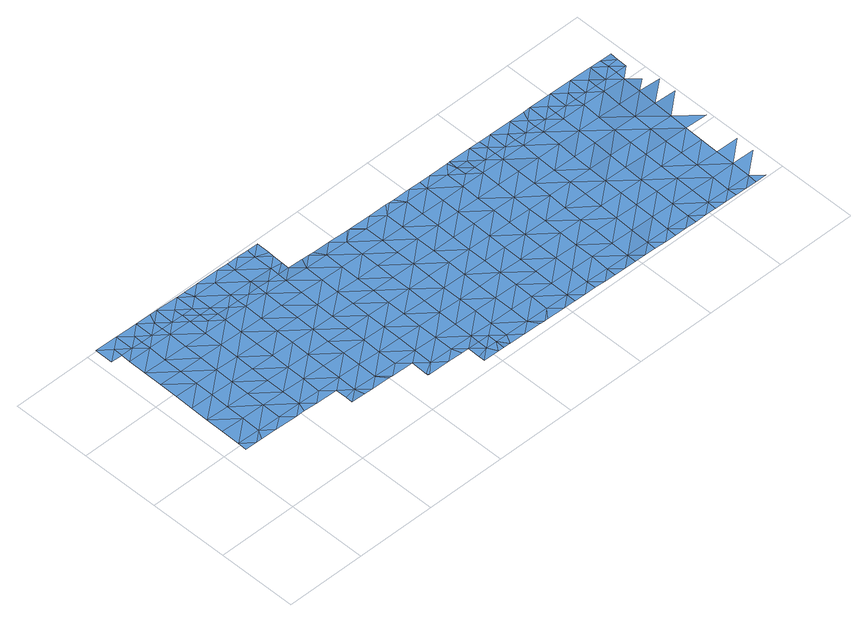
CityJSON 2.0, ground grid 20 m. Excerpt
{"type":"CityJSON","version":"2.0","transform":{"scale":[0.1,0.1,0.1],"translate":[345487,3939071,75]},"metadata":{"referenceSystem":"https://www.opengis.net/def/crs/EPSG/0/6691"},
"CityObjects":{
"waterbody1":{"type":"WaterBody","attributes":{"name":"5","class":"1140","function":"1","WaterBodyRiverFloodingRiskAttribute.description":"3","WaterBodyRiverFloodingRiskAttribute.rankOrg":"2","WaterBodyRiverFloodingRiskAttribute.adminType":"2","WaterBodyRiverFloodingRiskAttribute.scale":"L2"},"geometry":[{"type":"MultiSurface","lod":"1","boundaries":[[[0,1,2]],[[3,4,2]],[[5,2,1]],[[6,5,1]],[[4,3,7]],[[3,2,5]],[[8,9,7]],[[5,6,10]],[[11,12,9]],[[7,3,13]],[[8,7,13]],[[11,14,12]],[[15,3,5]],[[16,15,5]],[[5,10,16]],[[11,9,8]],[[14,17,18]],[[11,17,14]],[[13,3,15]],[[16,10,19]],[[20,21,22]],[[23,24,18]],[[25,11,8]],[[13,15,26]],[[8,13,27]],[[24,21,20]],[[18,17,23]],[[20,18,24]],[[28,15,16]],[[27,13,26]],[[25,17,11]],[[28,16,19]],[[25,8,27]],[[17,29,23]],[[28,19,30]],[[31,21,24]],[[26,15,32]],[[32,15,28]],[[17,25,29]],[[23,33,24]],[[34,31,24]],[[30,35,28]],[[27,26,36]],[[37,25,27]],[[38,23,29]],[[26,32,36]],[[36,39,27]],[[24,33,34]],[[23,38,33]],[[28,40,32]],[[25,41,29]],[[42,40,28]],[[28,35,42]],[[37,41,25]],[[27,39,37]],[[43,34,33]],[[44,42,35]],[[38,29,41]],[[45,33,38]],[[36,32,46]],[[47,43,33]],[[39,36,46]],[[48,37,39]],[[32,40,46]],[[38,41,45]],[[45,49,33]],[[50,51,52]],[[53,40,42]],[[44,53,42]],[[50,44,51]],[[33,49,47]],[[54,50,52]],[[55,41,37]],[[39,46,48]],[[50,53,44]],[[56,37,48]],[[57,45,41]],[[58,47,49]],[[59,50,54]],[[45,60,49]],[[55,37,56]],[[55,57,41]],[[61,40,53]],[[46,40,62]],[[46,63,48]],[[58,49,64]],[[65,53,50]],[[45,57,60]],[[40,61,62]],[[66,56,48]],[[49,60,64]],[[67,50,59]],[[68,58,64]],[[67,65,50]],[[46,62,63]],[[53,69,61]],[[70,67,59]],[[71,60,57]],[[66,48,63]],[[55,56,66]],[[61,69,62]],[[57,72,71]],[[53,65,69]],[[73,55,66]],[[74,67,70]],[[69,75,62]],[[62,76,63]],[[57,55,77]],[[75,76,62]],[[57,77,72]],[[78,67,74]],[[55,73,77]],[[66,63,76]],[[65,67,79]],[[80,72,77]],[[73,66,81]],[[67,78,79]],[[69,82,75]],[[81,66,76]],[[83,77,73]],[[69,65,82]],[[81,84,73]],[[78,74,85]],[[86,76,75]],[[87,88,89]],[[65,79,82]],[[80,77,90]],[[87,91,88]],[[83,73,84]],[[77,83,90]],[[88,91,85]],[[75,82,86]],[[76,92,81]],[[93,91,87]],[[79,78,94]],[[78,85,94]],[[81,92,84]],[[76,86,95]],[[96,90,83]],[[85,91,94]],[[92,76,95]],[[84,97,83]],[[79,94,98]],[[82,79,99]],[[82,100,86]],[[92,97,84]],[[99,79,98]],[[86,100,95]],[[96,83,101]],[[91,102,94]],[[103,102,91]],[[91,93,103]],[[100,82,99]],[[104,98,94]],[[83,105,101]],[[106,92,95]],[[105,83,97]],[[100,107,95]],[[93,108,103]],[[107,106,95]],[[109,97,92]],[[110,101,105]],[[104,94,102]],[[99,98,104]],[[103,108,111]],[[99,112,100]],[[105,113,110]],[[114,102,103]],[[111,114,103]],[[105,97,109]],[[100,112,107]],[[92,106,109]],[[99,104,115]],[[116,106,107]],[[105,117,113]],[[118,114,111]],[[99,115,112]],[[112,116,107]],[[105,109,117]],[[119,115,104]],[[102,114,120]],[[104,102,119]],[[117,121,113]],[[116,122,106]],[[118,123,114]],[[119,102,120]],[[124,117,109]],[[125,126,127]],[[115,128,112]],[[109,106,124]],[[129,123,126]],[[112,128,116]],[[130,114,123]],[[106,122,124]],[[114,131,120]],[[115,119,132]],[[121,117,133]],[[126,125,129]],[[128,115,132]],[[134,119,120]],[[117,135,133]],[[136,129,125]],[[116,137,122]],[[130,123,129]],[[117,124,135]],[[131,134,120]],[[135,138,133]],[[114,130,131]],[[139,132,119]],[[137,116,128]],[[122,140,124]],[[136,141,129]],[[129,141,130]],[[132,139,128]],[[142,122,137]],[[124,140,135]],[[139,119,134]],[[138,135,143]],[[122,142,140]],[[130,144,131]],[[145,141,136]],[[128,146,137]],[[140,147,135]],[[144,134,131]],[[148,146,128]],[[149,130,141]],[[128,139,148]],[[143,135,147]],[[144,130,149]],[[142,137,146]],[[150,139,134]],[[144,151,134]],[[141,145,152]],[[151,150,134]],[[153,143,147]],[[140,142,154]],[[155,147,140]],[[156,141,152]],[[154,142,146]],[[139,157,148]],[[154,155,140]],[[158,156,152]],[[159,144,149]],[[149,141,160]],[[153,147,161]],[[160,159,149]],[[146,148,157]],[[141,156,160]],[[162,151,144]],[[139,150,157]],[[163,154,146]],[[164,147,155]],[[158,165,156]],[[161,147,164]],[[159,162,144]],[[163,155,154]],[[151,162,150]],[[166,161,164]],[[146,157,167]],[[146,167,163]],[[168,164,155]],[[162,169,150]],[[150,170,157]],[[160,156,171]],[[172,159,160]],[[166,164,173]],[[156,165,171]],[[169,170,150]],[[174,168,155]],[[155,163,174]],[[165,175,171]],[[176,162,159]],[[167,157,170]],[[172,160,171]],[[172,176,159]],[[173,164,168]],[[175,177,171]],[[178,169,162]],[[167,170,179]],[[163,167,180]],[[181,178,162]],[[182,173,168]],[[174,163,180]],[[181,162,176]],[[183,171,177]],[[167,179,180]],[[184,168,174]],[[169,185,170]],[[178,185,169]],[[186,176,172]],[[172,171,187]],[[188,174,180]],[[170,189,179]],[[182,168,190]],[[183,177,191]],[[187,171,183]],[[187,186,172]],[[186,181,176]],[[184,174,188]],[[190,168,184]],[[191,192,183]],[[193,178,181]],[[170,185,189]],[[194,190,184]],[[186,195,181]],[[180,179,196]],[[192,197,183]],[[195,193,181]],[[198,187,183]],[[178,193,185]],[[179,189,196]],[[199,184,188]],[[188,180,200]],[[194,184,201]],[[200,180,196]],[[202,186,187]],[[200,199,188]],[[203,197,192]],[[185,204,189]],[[198,202,187]],[[205,204,185]],[[183,197,198]],[[186,206,195]],[[185,193,205]],[[201,184,199]],[[203,207,197]],[[202,206,186]],[[206,193,195]],[[196,189,204]],[[204,208,196]],[[209,201,199]],[[210,198,197]],[[211,199,200]],[[206,212,193]],[[193,213,205]],[[200,196,211]],[[197,207,210]],[[209,199,214]],[[196,208,211]],[[205,215,204]],[[211,216,199]],[[207,217,210]],[[202,198,218]],[[213,193,212]],[[218,198,210]],[[218,219,202]],[[202,220,206]],[[214,199,216]],[[217,221,210]],[[219,220,202]],[[208,204,215]],[[206,220,212]],[[205,213,215]],[[208,222,211]],[[221,223,210]],[[211,224,216]],[[225,208,215]],[[210,226,218]],[[220,227,212]],[[214,216,228]],[[229,228,216]],[[230,215,213]],[[231,219,218]],[[211,222,224]],[[229,216,224]],[[208,225,222]],[[213,212,230]],[[221,232,223]],[[226,210,223]],[[226,231,218]],[[231,220,219]],[[233,228,229]],[[212,227,230]],[[234,225,215]],[[230,235,215]],[[236,224,222]],[[232,237,223]],[[238,227,220]],[[239,222,225]],[[231,238,220]],[[222,240,236]],[[234,215,235]],[[234,239,225]],[[238,241,227]],[[227,242,230]],[[239,240,222]],[[223,237,243]],[[244,231,226]],[[245,243,237]],[[230,242,235]],[[226,223,246]],[[223,243,246]],[[227,241,242]],[[231,247,238]],[[235,248,234]],[[249,240,239]],[[245,250,243]],[[244,226,246]],[[244,247,231]],[[248,239,234]],[[238,251,241]],[[235,242,252]],[[239,253,249]],[[250,254,243]],[[247,251,238]],[[248,235,252]],[[255,246,243]],[[248,256,239]],[[254,255,243]],[[242,241,251]],[[239,256,253]],[[257,254,250]],[[252,242,258]],[[259,247,244]],[[244,246,260]],[[242,251,258]],[[258,261,252]],[[262,253,256]],[[257,263,254]],[[260,246,255]],[[248,264,256]],[[248,252,264]],[[256,265,262]],[[263,266,254]],[[251,247,259]],[[254,266,255]],[[244,260,259]],[[252,261,264]],[[259,267,251]],[[251,268,258]],[[269,260,255]],[[256,270,265]],[[271,266,263]],[[270,256,264]],[[268,272,258]],[[260,269,259]],[[251,267,268]],[[273,264,261]],[[255,266,274]],[[261,258,272]],[[275,265,270]],[[271,276,266]],[[269,255,274]],[[272,273,261]],[[269,277,259]],[[259,278,267]],[[277,278,259]],[[270,264,273]],[[275,270,279]],[[280,266,276]],[[266,281,274]],[[282,279,270]],[[273,282,270]],[[268,267,283]],[[268,284,272]],[[280,276,285]],[[281,266,280]],[[269,274,281]],[[283,284,268]],[[267,278,283]],[[272,284,273]],[[281,286,269]],[[287,279,282]],[[285,288,280]],[[277,269,286]],[[289,278,277]],[[286,290,277]],[[273,291,282]],[[292,287,282]],[[288,293,280]],[[273,284,294]],[[295,286,281]],[[289,277,290]],[[296,284,283]],[[291,273,294]],[[282,291,292]],[[297,293,288]],[[281,280,295]],[[283,278,296]],[[296,278,289]],[[280,293,295]],[[298,290,286]],[[284,299,294]],[[296,299,284]],[[300,292,291]],[[297,301,293]],[[302,298,286]],[[302,286,295]],[[290,303,289]],[[299,304,294]],[[291,305,300]],[[303,296,289]],[[306,295,293]],[[304,307,294]],[[291,294,307]],[[308,302,295]],[[291,307,305]],[[290,298,303]],[[296,309,299]],[[296,303,309]],[[310,305,307]],[[311,299,309]],[[312,307,304]],[[304,299,313]],[[314,310,307]],[[315,309,303]],[[313,299,311]],[[307,312,314]],[[316,311,309]],[[304,313,312]],[[317,313,311]],[[318,314,312]],[[319,312,313]],[[318,312,320]]]}]},
"waterbody2":{"type":"WaterBody","attributes":{"name":"5","class":"1140","function":"1","WaterBodyRiverFloodingRiskAttribute.description":"3","WaterBodyRiverFloodingRiskAttribute.rankOrg":"3","WaterBodyRiverFloodingRiskAttribute.adminType":"2","WaterBodyRiverFloodingRiskAttribute.scale":"L2"},"geometry":[{"type":"MultiSurface","lod":"1","boundaries":[[[21,321,322]],[[31,321,21]],[[31,34,321]],[[323,324,325]],[[322,324,323]],[[326,327,328]],[[328,327,47]],[[43,47,327]],[[72,80,329]],[[72,329,330]],[[330,329,331]],[[331,329,332]],[[329,333,332]],[[329,90,333]],[[90,96,333]],[[96,101,333]],[[101,110,334]],[[335,333,334]],[[334,336,337]],[[338,336,334]],[[338,110,113]],[[339,340,337]],[[340,341,337]],[[110,338,334]],[[21,322,323]],[[339,337,336]],[[337,341,342]],[[333,101,334]],[[332,333,335]],[[343,331,332]],[[331,68,330]],[[71,72,330]],[[80,90,329]],[[34,43,327]],[[344,34,327]],[[47,345,328]],[[326,344,327]],[[325,22,323]],[[22,21,323]],[[34,344,321]],[[322,321,344]],[[346,331,343]],[[346,347,331]],[[328,345,347]],[[347,345,68]],[[58,68,345]],[[64,330,68]],[[64,71,330]],[[60,71,64]],[[47,58,345]],[[68,331,347]],[[343,332,348]],[[348,332,335]],[[349,348,335]],[[349,335,342]],[[342,335,337]],[[335,334,337]]]}]},
"waterbody3":{"type":"WaterBody","attributes":{"name":"5","class":"1140","function":"1","WaterBodyRiverFloodingRiskAttribute.description":"3","WaterBodyRiverFloodingRiskAttribute.rankOrg":"1","WaterBodyRiverFloodingRiskAttribute.adminType":"2","WaterBodyRiverFloodingRiskAttribute.scale":"L2"},"geometry":[{"type":"MultiSurface","lod":"1","boundaries":[[[118,111,350]],[[111,351,350]],[[350,352,353]],[[350,351,352]],[[123,118,350]],[[127,126,353]],[[123,350,126]],[[126,350,353]]]}]},
"waterbody4":{"type":"WaterBody","attributes":{"name":"5","class":"1140","function":"1","WaterBodyRiverFloodingRiskAttribute.description":"3","WaterBodyRiverFloodingRiskAttribute.rankOrg":"3","WaterBodyRiverFloodingRiskAttribute.adminType":"2","WaterBodyRiverFloodingRiskAttribute.scale":"L2"},"geometry":[{"type":"MultiSurface","lod":"1","boundaries":[[[249,253,354]],[[236,240,355]],[[229,236,355]],[[356,355,240]],[[357,356,354]],[[240,354,356]],[[358,359,360]],[[265,361,362]],[[362,361,363]],[[233,229,355]],[[224,236,229]],[[287,292,364]],[[365,364,292]],[[366,364,365]],[[366,279,364]],[[361,279,366]],[[361,366,363]],[[305,359,358]],[[305,310,359]],[[314,318,367]],[[367,318,320]],[[320,368,367]],[[368,369,370]],[[367,370,360]],[[367,368,370]],[[360,314,367]],[[300,305,371]],[[292,300,371]],[[310,314,359]],[[249,354,240]],[[305,358,371]],[[360,359,314]],[[358,365,371]],[[371,365,292]],[[287,364,279]],[[275,279,361]],[[265,275,361]],[[233,355,356]],[[262,265,372]],[[253,262,372]],[[357,354,373]],[[253,373,354]],[[373,372,362]],[[265,362,372]],[[253,372,373]]]}]}
},
"vertices":[
[30,167,30],[59,167,30],[31,190,30],[88,236,29],[31,237,30],[87,189,29],[74,167,29],[32,283,30],[90,328,30],[33,329,30],[115,166,28],[90,374,30],[34,375,31],[89,282,29],[35,422,31],[145,235,28],[144,188,28],[91,421,30],[35,468,31],[172,165,27],[36,514,31],[65,537,31],[37,537,31],[92,467,30],[93,513,30],[147,373,29],[146,281,28],[146,327,28],[201,188,27],[148,420,29],[194,165,27],[93,536,30],[201,234,27],[150,512,30],[122,536,30],[228,164,26],[202,280,27],[204,372,28],[149,466,29],[203,326,27],[258,233,26],[205,419,28],[257,187,25],[150,535,30],[285,163,24],[205,465,28],[259,279,26],[178,535,29],[260,325,26],[206,511,29],[313,139,24],[285,134,24],[284,117,24],[314,186,24],[319,116,23],[261,418,27],[260,371,26],[262,464,27],[207,534,29],[341,116,23],[234,487,28],[315,232,24],[315,278,24],[316,324,25],[234,511,28],[370,185,23],[317,370,25],[370,138,22],[235,534,28],[371,231,23],[388,115,22],[262,487,28],[291,486,27],[318,417,26],[398,115,21],[372,277,23],[373,323,23],[319,463,27],[426,137,21],[427,184,21],[319,486,27],[374,369,24],[428,230,21],[375,462,26],[374,416,25],[454,114,20],[429,276,21],[456,67,19],[453,72,19],[453,68,19],[347,485,27],[482,90,19],[430,368,22],[510,67,18],[483,136,20],[429,322,22],[376,485,26],[431,415,23],[484,183,20],[485,229,20],[485,275,20],[404,484,25],[540,135,18],[539,89,18],[540,182,18],[432,461,24],[487,367,20],[486,321,20],[549,66,17],[488,414,21],[432,484,25],[567,66,17],[542,274,18],[461,484,24],[595,88,17],[541,228,18],[543,320,19],[489,460,22],[595,65,16],[597,181,17],[596,134,17],[499,483,22],[544,366,19],[623,65,16],[544,413,19],[639,18,15],[623,41,16],[622,18,16],[599,273,17],[651,41,15],[652,87,15],[653,133,16],[598,227,17],[517,483,21],[654,180,16],[545,459,20],[679,17,15],[599,319,18],[530,482,21],[654,226,16],[601,412,18],[708,40,15],[600,366,18],[574,482,19],[709,132,15],[725,17,14],[656,318,17],[602,458,19],[655,272,17],[709,86,15],[711,225,16],[710,179,15],[736,16,14],[625,481,18],[657,365,17],[658,411,17],[764,39,14],[712,271,16],[744,16,14],[766,131,15],[765,85,14],[631,481,18],[767,178,15],[713,364,17],[658,457,18],[792,15,13],[635,480,18],[713,317,16],[715,456,17],[768,224,15],[768,270,15],[821,38,13],[822,84,13],[687,480,17],[714,410,17],[821,15,12],[823,130,14],[849,14,12],[824,223,15],[769,316,16],[770,363,16],[824,177,14],[734,479,17],[878,37,12],[772,455,17],[825,269,15],[879,130,13],[879,83,12],[771,409,16],[826,315,16],[744,479,17],[877,14,12],[906,13,11],[881,222,14],[757,478,17],[880,176,13],[827,362,16],[934,36,11],[935,82,12],[828,454,17],[828,408,16],[800,478,17],[936,129,12],[934,13,10],[883,314,15],[882,268,15],[937,175,13],[962,12,10],[883,361,16],[830,477,17],[991,35,10],[884,407,17],[938,221,14],[938,267,14],[857,477,17],[939,313,15],[885,453,17],[991,12,9],[992,81,11],[993,128,12],[993,174,12],[1019,12,8],[941,406,17],[1048,34,8],[913,429,17],[940,360,16],[1048,80,10],[994,220,13],[906,476,17],[913,453,17],[995,266,14],[1049,127,11],[1047,11,8],[914,476,17],[997,359,16],[996,312,15],[941,429,17],[1076,11,7],[1050,173,12],[997,405,18],[970,428,18],[1051,219,13],[1052,265,14],[1104,33,8],[1106,126,10],[1104,10,7],[1105,79,9],[1107,172,11],[1053,358,17],[998,428,18],[1132,10,7],[1107,218,12],[1052,311,15],[1026,427,18],[1161,32,7],[1162,78,8],[1054,404,18],[1161,9,6],[1108,264,14],[1163,171,10],[1163,125,9],[1109,310,15],[1054,427,18],[1189,9,6],[1110,357,17],[1083,426,18],[1218,31,7],[1164,217,12],[1165,263,13],[1219,124,9],[1111,403,18],[1217,8,6],[1166,309,15],[1167,356,16],[1218,77,8],[1111,426,18],[1245,8,6],[1220,170,10],[1221,216,11],[1139,426,18],[1274,30,6],[1275,76,7],[1167,402,18],[1222,262,12],[1222,309,14],[1274,7,6],[1276,123,8],[1168,425,18],[1302,7,6],[1277,215,10],[1277,169,9],[1224,401,18],[1196,425,18],[1331,29,6],[1223,355,16],[1332,75,7],[1278,261,12],[1330,6,5],[1333,168,8],[1279,308,13],[1224,424,18],[1359,6,5],[1332,122,7],[1334,214,9],[1280,354,15],[1253,424,18],[1388,74,6],[1281,400,18],[1389,121,7],[1335,260,10],[1281,423,18],[1336,307,12],[1337,399,16],[1336,353,14],[1309,423,17],[1391,213,7],[1392,306,9],[1393,352,10],[1338,422,17],[1365,375,13],[1366,422,17],
[94,559,30],[66,583,31],[37,560,31],[9,584,31],[8,538,31],[161,581,30],[150,558,30],[179,581,29],[319,509,27],[263,510,28],[264,556,28],[320,555,28],[376,508,27],[433,507,25],[377,554,27],[461,530,26],[433,553,26],[461,503,25],[462,542,26],[462,576,26],[435,576,26],[406,577,27],[292,579,28],[122,582,30],[207,557,29],[257,579,28],[236,580,28],[349,578,27],[377,577,27],
[595,42,16],[566,35,17],[566,19,16],[606,19,16],
[998,451,18],[942,452,18],[970,475,18],[998,474,18],[1253,470,19],[1281,446,19],[1310,469,18],[1111,449,19],[1084,473,18],[1121,472,18],[1168,448,19],[1197,471,19],[1140,472,19],[1338,445,18],[1366,448,17],[1367,468,18],[1338,468,18],[1225,447,19],[1055,450,18],[1027,474,18]
]}
